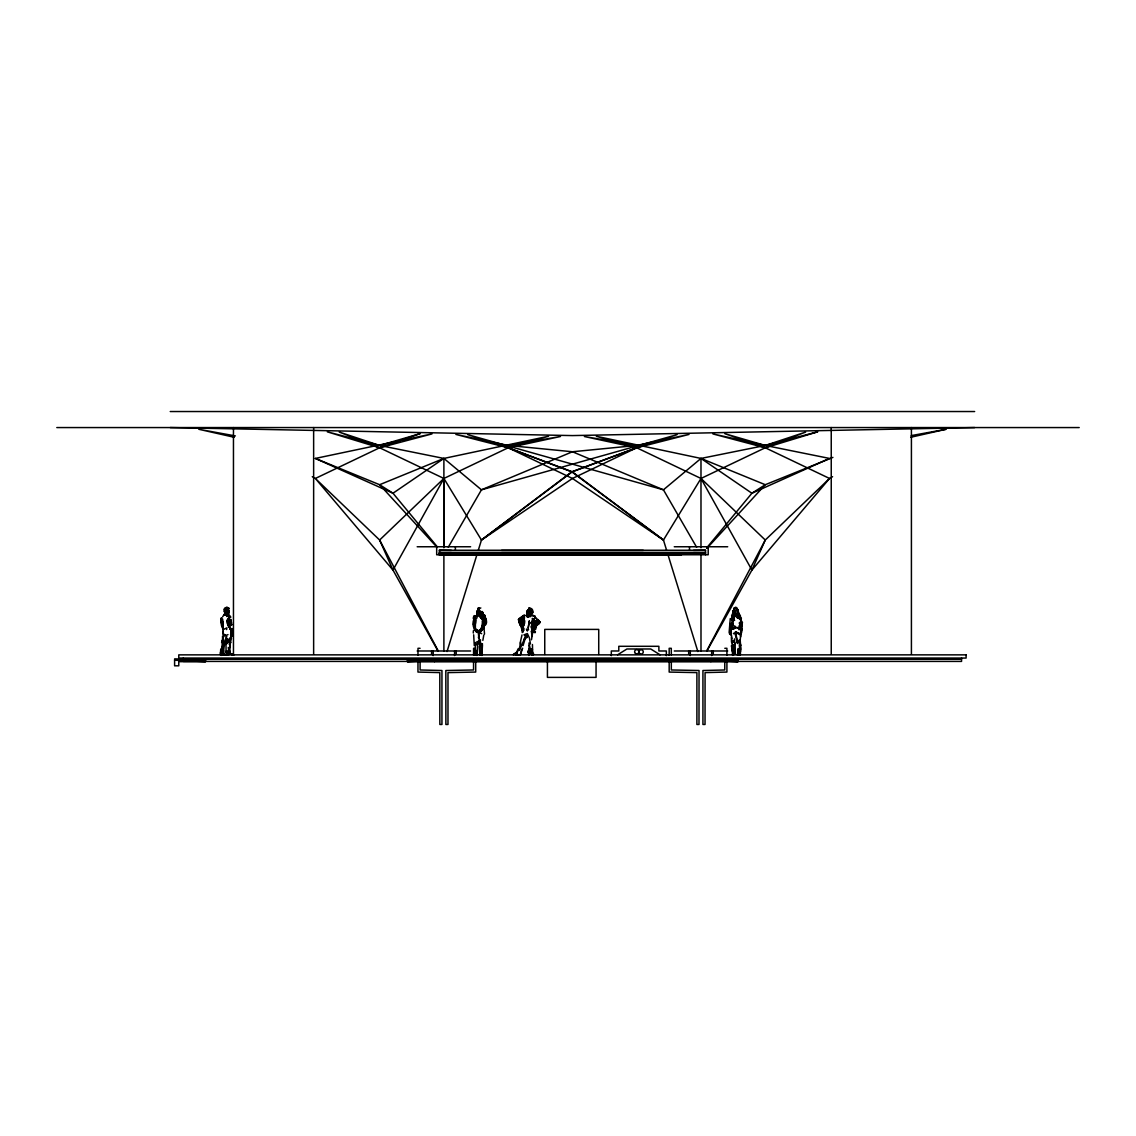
<?xml version="1.0" encoding="UTF-8"?>
<svg xmlns="http://www.w3.org/2000/svg" width="1136" height="1136" viewBox="0 0 1136 1136"><rect width="100%" height="100%" fill="white"/><g stroke="black" fill="none" stroke-linecap="round" stroke-linejoin="round"><path stroke-width="1.5" d="M443.892 651.098L443.892 554.212M443.892 547.169L443.892 478.469L508.175 447.769L548.546 436.252L443.892 458.433L379.623 484.717L315.354 458.433L431.95 433.924L379.623 447.769L315.354 478.469L312.286 476.68M456.232 553.8L471.412 553.97L471.412 554.766L463.403 554.837L463.403 553.871M475.544 644.169L475.217 654.194L474.678 648.727M479.676 652.107L478.852 632.298L477.532 631.886L481.692 633.703M669.175 660.541L669.175 672.072L696.893 672.611L696.893 724.47L698.995 724.47L699.038 670.51L671.319 669.97L671.319 659.973M669.175 655.302L669.175 648.301L671.277 648.301L671.319 654.975M724.768 661.379L724.768 669.984L702.928 670.51L702.928 724.47L705.03 724.47L705.073 672.597L726.912 672.072L726.912 660.541M726.912 655.302L726.912 648.301L724.811 648.301M741.254 632.752L740.942 630.906L740.587 634.442L741.95 628.918L739.706 622.457M229.018 616.266L229.018 617.26L225.411 613.412L230.892 617.075M532.585 650.019L531.378 648.855L532.585 650.019L532.443 644.538M733.927 609.095L733.97 613.44L732.251 616.209L732.763 613.057L732.521 615.627L733.884 616.45L734.353 613.724L732.777 611.083L732.72 612.545M534.914 617.771L535.667 617.814L535.113 617.189L534.914 618.708L534.942 616.166L532.188 615.84M736.881 610.089L736.895 608.101M484.518 634.101L483.695 623.721M521.097 653.086L520.331 654.961L522.645 648.173M224.332 643.53C224.289 638.673 228.421 636.728 225.837 635.535L227.995 634.598M539.174 623.621L535.127 625.893L532.926 618.481L534.431 620.767L534.971 625.112M523.952 615.613L518.414 619.688L521.665 628.634M738.272 615.272L738.045 609.521L738.244 615.826L737.775 610.43M230.864 642.451L229.415 644.126L229.898 645.205L231.46 637.921M475.089 619.248L474.976 621.974M730.249 632.454L730.235 633.263C731.641 634.896 727.906 634.342 730.278 632.61M535.468 623.976L536.632 622.5L534.545 625.269L536.135 626.092L535.212 629.344L534.247 628.08L532.855 628.449L534.062 632.511L531.833 626.461L536.504 622.386L535.013 624.516M730.278 618.552L729.127 632.525L731.115 634.896L731.087 627.739L730.505 629.898L734.609 628.421L732.152 628.89M737.434 655.245L737.931 650.175M227.385 642.72L227.456 638.688M474.791 623.352L475.203 628.62L474.379 629.6L475.373 628.634L475.388 617.544M478.824 611.452L478.54 612.971L478.938 610.444M729.738 631.531L730.136 623.451M531.478 631.076L531.733 634.172M221.705 617.728L221.435 620.98L220.895 618.382L221.378 625.07L223.352 630.097M230.622 635.067L231.701 634.286L231.318 631.218L231.787 633.306L230.622 635.067L230.92 632.241L232 633.022L232.071 635.933M532.244 618.41L532.472 620.043C530.81 622.329 532.287 628.236 534.942 624.104M533.21 625.254L531.833 626.461L532.756 626.831L530.839 622.457L531.762 623.863M485.086 625.368C489.318 622.329 483.127 612.73 483.396 615.172C482.133 621.704 482.999 610.884 479.719 614.008L478.483 611.069L480.187 610.969L481.337 612.176L480.727 613.128L482.047 611.495L483.169 624.928L481.323 628.322L482.417 628.251M523.412 627.583L522.801 627.015L522.972 631.872L523.412 627.583L522.333 626.532C520.373 626.859 524.548 620.483 522.986 618.083L519.706 619.532L522.049 625.34L523.966 619.489M740.786 649.465L740.289 641.201M221.307 651.311L222.983 637.978L222.443 642.11L223.068 640.534M524.321 618.907L524.42 617.388L523.114 619.305L522.461 625.084L523.298 621.917L522.276 623.834L520.345 620.086M525.102 639.199L526.153 636.913L525.23 634.641L525.073 637.282L519.493 650.431M479.719 614.008L477.787 613.085L477.305 610.685L477.191 615.499M531.747 636.472L531.833 633.505M229.358 623.991L229.642 625.482M481.352 644.453L481.394 643.303M482.147 616.706L481.849 612.602C481.082 610.415 481.92 614.519 479.577 613.965L478.654 616.081M482.374 617.373L482.473 612.134L482.757 615.045L485.257 615.882M522.816 623.664L522.915 621.009L524.52 622.954M738.84 626.035L740.402 626.149L739.919 623.621L740.189 625.325L742.12 625.908M536.987 619.603L540.239 622.173L534.247 628.08M225.013 655.117L223.338 653.015L224.431 643.842M480.613 645.631L480.684 643.842M733.061 611.211L734.381 610.643L734.126 613.497L733.061 611.211L734.381 608.839L733.643 610.245M741.226 631.02L741.496 623.948M478.909 613.909L477.603 613.071L477.574 614.022L478.029 611.637M474.635 620.071L474.578 621.506L474.436 619.518L475.004 620.071M532.827 629.103L533.593 629.458L532.344 631.616L532.827 629.103L533.593 629.458M481.423 655.145L480.954 650.829L481.877 654.833M519.337 648.897L520.671 642.195M174.603 660.201L174.66 658.866L205.502 659.533L205.502 661.663L178.778 661.663L178.778 665.81L174.603 665.81L174.603 660.201L205.502 661.663M532.67 612.261L531.392 610.912L530.214 613.27L530.37 616.507L528.212 616.564C525.343 617.104 529.83 617.089 527.658 614.178L527.189 615.116C531.08 617.799 529.504 615.215 532.756 612.787M741.041 621.79L740.431 629.486M233.391 654.35L230.381 653.47L229.799 652.021L230.154 640.022L227.796 642.735L231.843 635.862L231.432 629.216M735.588 616.195L735.844 613.142L736.455 615.144M473.286 633.022L473.4 630.65M740.814 633.434L740.942 629.159L739.806 628.222L734.282 627.498L731.84 628.449M222.613 616.791L225.042 613.255L227.143 613.412L226.731 610.302L228.35 611.921L226.731 610.302M535.439 631.786C534.914 633.817 533.395 628.833 533.167 628.165L532.358 628.208L532.301 631.659L533.508 631.687L532.102 631.431M741.78 623.621L741.41 620.554L739.65 624.36L740.274 626.774L740.431 624.062M485.739 618.694L484.987 624.544M227.995 613.142C228.819 618.595 225.624 612.73 229.557 615.598M731.186 623.778L730.121 629.344L732.166 623.366M229.77 651.027L227.498 653.413L226.149 652.504L226.234 651.098L225.879 653.101M531.762 648.94L533.537 653.995C532.202 655.87 531.818 648.244 532.287 654.918M225.993 644.595L226.092 652.391M223.252 654.606L223.806 652.93M731.868 641.883L732.99 654.932M520.174 625.283L522.631 627.242L522.816 630.949L521.793 629.912M479.988 630.168L481.834 628.109L481.224 629.969L482.658 629.5L479.577 631.928L476.694 632.298C473.158 628.691 471.497 622.642 474.791 617.515M741.41 618.098L740.502 621.136M480.258 642.763L480.485 639.738M736.171 608.868L734.566 615.655M477.191 645.362L478.057 641.414M734.239 650.843L734.864 642.763M220.625 654.109L221.548 649.735L223.38 651.979L222.784 650.332M482.473 643.757L481.366 653.498M733.998 616.933L734.112 615.584M530.37 616.507L531.08 614.562L530.1 614.278L531.137 615.045M475.018 620.739L473.911 626.93M735.901 635.024L735.773 636.458L736.369 633.121L733.416 633.561L737.264 632.738L739.209 633.945L737.165 633.235M740.615 625.666L739.919 623.621M230.849 621.548L230.097 623.479L230.253 621.775M732.01 651.482L731.584 645.631M740.516 635.734L740.175 641.414M741.552 632.937L741.95 628.918L741.084 630.239L741.95 628.918M477.305 610.685L477.489 614.093M530.058 616.337L530.171 615.229L527.999 617.104L527.161 616.635L528.013 614.221L526.082 615.527L527.658 614.576M229.216 626.831L228.293 621.932L229.855 616.536L225.808 614.874M529.021 616.28L530.455 616.28L530.413 615.3L530.654 615.996L528.212 616.564L526.919 615.882L527.189 615.116L528.283 616.692L530.384 615.641L529.39 615.84L530.526 612.446L531.492 613L530.214 613.27M730.888 630.707L730.973 628.833M528.098 652.263L529.049 648.699L528.098 651.681L528.836 655.444M734.523 614.888L734.736 612.503L733.955 615.471M480.159 654.719L480.258 652.334L481.38 654.45M731.357 623.834L731.115 627.583L732.621 625.283L731.896 616.266L731.953 619.077M227.967 610.955L228.251 609.478L228.35 611.921M474.28 645.603L473.669 634.811M230.31 621.704L230.48 620.128L229.756 622.315L230.651 624.786L228.62 625.751L231.318 630.196M477.432 613.213L477.503 615.201M224.956 609.166L226.234 607.476L228.975 608.399L228.719 609.393M221.378 622.997L223.181 623.82L223.068 626.305L223.181 623.82L221.179 622.031L221.534 623.124M734.353 614.988L732.876 612.361L732.251 616.209M738.045 648.542L737.761 654.407M536.831 624.899L537.697 623.593L536.959 621.307L536.334 622.059L533.892 620.639L533.636 619.319M738.315 642.933L735.489 633.533M230.068 629.443L230.267 627.825M230.864 638.475L231.73 634.811M482.459 645.362L481.849 655.458M732.649 616.848L733.387 614.59L733.884 616.45L732.635 615.684L732.933 614.377M481.423 613.44L481.976 612.205L482.601 613.369C481.21 616.521 479.392 617.7 483.723 619.858L484.547 623.849L483.638 625.751M533.338 627.768L535.368 632.525M536.675 624.246L537.371 622.713L533.991 626.419M733.047 654.79L735.219 653.555L734.467 638.886M483.141 619.532L483.723 619.858C483.95 614.775 484.703 616.493 484.76 615.087M478.228 609.35L478.384 608.158M221.151 653.115L220.441 653.214L220.753 649.039M533.409 629.33L533.224 630.721L532.159 629.656M730.547 632.795L730.647 633.803L730.917 629.983L730.704 631.602M226.632 629.571L226.873 627.839L224.133 629.245M221.903 655.188L223.323 643.658L224.701 642.039M480.968 617.345C482.133 614.988 479.761 616.024 480.798 617.757L480.102 617.004L481.025 617.87L481.707 616.436L482.473 616.933M477.66 646.469L477.219 652.604M740.09 629.869L740.303 628.336L738.698 629.656M736.838 613.852L737.477 618.083L738.102 610.742L738.755 613.298M479.108 632.582L477.915 632.34L474.72 627.768L476.694 632.298M225.595 608.072L228.79 608.3L227.626 608.754M478.228 615.598L480.244 614.15L479.861 616.422L480.613 613.483M733.004 615.201L733.43 613.255M739.919 628.989L739.834 626.305M476.524 654.79L476.481 653.285L475.814 653.569M522.56 631.076L522.319 632.582L524.065 628.904L523.355 628.492M732.067 623.976L732.606 620.554M473.385 617.359L474.294 615.641C478.384 618.197 478.682 609.933 477.148 612.915M733.032 653.825L733.316 652.121M228.308 611.963L228.506 610.742L229.103 611.566L228.308 611.963L229.103 611.566L228.833 612.247L228.506 610.742L228.947 611.608M738.783 655.16L739.934 653.782M479.548 632.34L478.256 632.34L479.264 633.121M531.478 639.781L532.642 632.823M741.425 629.117L742.447 622.173M474.933 645.035L475.373 642.436M228.833 613.767L229.074 610.515M482.843 640.406L483.794 635.038M223.181 629.642L223.082 634.413M531.321 627.938C529.759 625.283 534.502 624.559 532.074 626.305M481.536 617.317L481.707 616.436L481.025 617.87M731.527 642.309L731.371 636.941M522.006 634.953L520.217 642.692L520.714 644.865M477.844 644.126L478.426 641.073M518.371 648.514L516.596 652.163L513.302 654.734L517.278 652.547L517.434 653.328M734.14 654.535L735.219 653.555M740.644 636.969L741.155 634.342M479.406 608.726L478.895 612.261M732.322 642.891L732.763 640.676M482.601 612.006L483.056 614.122L481.678 613.341L481.877 614.107M480.23 642.593L479.591 655.046M533.111 654.961L533.366 653.669L532.401 655.216M232.042 634.726L231.133 635.166L231.787 633.306M480.684 616.493L481.763 614.306L482.417 614.817L482.246 613.014M740.047 655.33L740.487 653.356M737.704 616.933L740.061 619.461C738.23 616.607 736.298 618.651 737.704 616.933L737.278 611.495M481.295 617.544L480.698 616.876M220.597 655.117L220.526 652.518L221.378 652.845M230.636 620.483L230.878 619.432L231.474 622.954L228.918 623.124L228.719 624.956L228.918 623.124M531.804 628.109L534.389 627.512L538.066 624.26L535.865 624.985L538.194 624.076L538.549 622.542M523.909 625.581L522.929 624.686L522.915 621.009L523 623.465L523.298 621.917L522.205 623.55L523.199 624.871L524.619 623.039L523.682 623.068L523.199 627.001L520.728 625.354L519.138 622.94L518.754 618.907M222.94 631.488L223.394 633.945M482.53 613.937L481.408 613.61L482.445 613.951L481.408 613.61L481.976 612.205M225.539 612.134L223.962 610.643L225.723 614.988L224.516 614.434L225.61 614.718L225.993 613.156L224.687 610.912L227.967 614.448M479.846 654.052L480.258 652.334M481.394 629.003L483.254 620.98M523.966 640.619L524.605 638.049M474.28 625.538L473.513 624.189L474.763 619.177M527.005 636.898L527.416 635.28L524.775 638.702L527.005 636.898L526.153 636.913M230.537 621.463L228.592 626.902L231.375 625.127M226.646 644.069L226.859 641.002M483.013 622.386L482.843 621.491M520.515 654.109L521.736 649.38M231.716 631.36L230.92 632.241M538.407 619.887L534.829 617.558L534.942 616.166M533.537 631.119L534.332 632.17L532.117 631.502M484.547 620.867L484.987 619.248M484.149 627.313L484.021 623.962L483.695 624.615M224.658 644.453L224.388 645.404L223.891 644.751M477.773 608.882L478.71 607.717L477.773 608.882L480.826 607.959M523.071 645.56L526.181 635.393L527.118 637.552M224.374 614.817L224.587 614.079M523.668 620.029L523.966 617.104M228.62 625.751L226.944 620.739L228.052 618.41M475.97 620.015L475.601 623.238M222.812 638.176L223.792 634.967M230.097 623.479L230.679 621.548L230.75 623.153M227.058 653.044L228.648 650.09L228.279 647.421M531.407 631.786L532.358 628.208L532.983 631.233L534.46 631.673M447.03 651.539L477.276 553.544M478.327 550.165L481.451 540.026L571.791 471.823L636.714 447.769L677.084 434.662L481.451 489.815L448.266 547.225M740.771 651.681L739.465 653.725M736.298 634.442L736.554 633.632L735.432 634.073L736.369 633.121M473.243 618.495L474.578 615.726L477.305 616.11M226.107 644.084L226.405 636.203M478.199 609.933L477.589 612.531M230.537 638.489L227.796 642.735M226.66 655.33L227.058 654.066M482.672 614.434L483.538 614.832L482.559 614.619M474.834 654.932L475.132 653.995M534.602 624.09L533.735 624.587L532.429 622.968L531.762 624.26L532.898 625.766L534.36 624.559L533.011 624.062L531.989 621.378L533.423 620.682M734.623 620.412L733.899 619.092L735.56 613.809L735.148 610.998L735.248 613.752M527.246 611.48L527.842 609.705M730.008 630.991L729.766 633.945M741.013 633.505L741.013 631.701M739.877 625.07L740.274 626.774M732.649 615.925L734.964 613.412M740.402 622.485L739.905 624.317M484.76 615.84L483.453 616.124L485.427 620.029L484.547 623.849L483.453 616.124L484.263 615.045M529.007 609.805L529.305 609.109C528.652 606.78 530.54 609.322 528.439 610.799L531.392 610.912L530.697 612.616L531.492 613M523.128 619.305L520.927 622.216L521.609 619.688L524.42 617.388M482.104 615.428L481.849 612.602L482.133 613.497M737.363 642.933L735.361 634.641M478.54 612.971L478.597 611.878L478.583 612.588M475.643 629.983L478.54 630.963L476.083 629.656M223.536 636.87L221.605 642.578L222.443 641.144M738.471 618.069L739.039 616.99C737.619 621.548 738.286 604.48 738.088 613.994L738.613 614.718L737.974 611.495L738.826 615.343M534.545 621.761L532.898 625.624L532.244 625.24L533.025 625.751L532.244 625.24M231.148 629.259L232.042 631.857L231.247 635.152M522.12 630.92L523.483 630.437M484.192 615.939L484.944 616.252L483.893 615.726M228.464 613.497L226.802 616.536L226.518 615.513M484.405 626.405L480.272 632.056L477.092 632.34M533.764 623.692L532.898 625.624L531.833 625.198M480.997 629.287L482.488 625.112L482.26 620.852M230.906 635.564L232.553 633.675M732.848 616.678L733.174 615.215M480.358 615.513L480.855 614.377L479.861 616.422L480.358 614.931M223.252 636.898L224.9 634.896L225.837 635.535M478.256 632.34L478.81 637.296M734.183 616.223L734.623 615.329M482.417 613.923L481.408 613.61M731.044 625.908L733.189 624.26L732.834 622.017M523.781 624.814L524.804 620.867L523.625 621.605L523.313 626.064L521.325 625.112M740.005 651.198L740.615 650.701L739.252 651.794L738.002 650.999M733.686 608.598L734.112 607.788M480.343 632.042L483.822 627.981L481.863 630.011M520.799 620.923L521.609 620.497M481.366 628.591L480.343 630.239L476.822 631.289M527.984 613.312L527.999 615.783L526.721 612.261L528.893 608.697L531.762 609.194L532.557 611.14M515.02 653.91L515.574 652.859M706.762 650.758L765.266 540.026L829.536 478.469L832.589 476.68M528.922 654.691L530.171 653.328L530.384 649.494L528.936 643.004M528.808 651.411L529.703 649.735M706.933 650.985L751.904 570.073L765.266 540.026L700.983 478.469L636.714 447.769L596.343 436.281L700.983 458.433L765.266 484.717L832.915 457.396M228.009 608.371L226.703 607.433L228.322 607.817M480.627 616.351L481.38 615.187M475.373 654.904L475.97 653.896L477.049 655.287M516.781 652.376L518.868 649.721M228.918 651.794L229.657 651.169M534.389 622.244L535.397 620.668M696.624 547.225L663.438 489.815L572.445 451.759L481.451 489.815L443.892 458.433L379.623 445.454L339.252 432.078L379.623 447.769L443.892 478.469L481.451 540.026L572.246 471.809L636.714 447.769L689.041 434.421L636.714 445.454L572.445 451.759L508.175 445.454L455.848 434.406L508.175 447.769L572.445 478.469L663.452 540.026L700.983 478.469L765.266 447.769L805.637 432.092L765.266 445.454L700.983 458.433L663.438 489.815L467.805 434.648L508.175 447.769L572.246 471.809L663.452 540.026L666.576 550.165M530.526 612.446L531.392 610.912M531.662 654.79L532.77 653.683L531.165 653.342M522.347 630.026L522.943 629.088M480.074 630.168L477.191 632.028L478.54 630.963M535.127 627.597L535.723 626.745M229.813 644.808L230.324 643.516M227.441 623.593L228.379 622.287L227.385 621.733L229.6 623.195M739.138 648.812L738.727 650.772M229.231 626.461L229.941 625.51M230.04 617.345L226.944 620.739L227.896 625.709M224.218 644.396L224.928 643.459M482.587 613.61L482.417 614.817M733.416 614.633L732.876 615.684M536.135 626.092L534.786 627.711L535.212 629.344M231.843 635.862L227.498 640.945M526.806 613.014L527.274 610.572L527.814 611.722L529.461 610.685L528.822 610.131M732.237 618.609L733.047 617.615L733.899 619.092M706.649 547.935L751.904 493.237L765.266 484.717L706.947 548.29M738.613 614.718C737.647 611.85 738.443 616.564 740.289 615.57L741.396 622.528M735.816 608.371L735.858 607.561M531.463 613.227L532.244 612.304M526.919 615.882L528.638 616.166M533.494 624.133L531.989 623.55L532.571 625.34L531.989 623.55L533.735 624.587M532.798 654.506L531.634 653.101M532.344 653.271L532.77 653.683M522.73 624.047L522.106 624.743L522.844 623.692M223.792 609.365L226.234 607.476M220.966 621.491L221.69 620.71M226.93 608.726L224.8 610.316M478.497 637.921L478.469 636.998L479.094 637.665M480.855 616.166L480.343 616.379M478.228 632.496L479.023 632.511M535.539 621.392L536.504 620.441M227.924 608.683L228.79 608.3M483.169 624.928L483.538 623.721M528.126 613.383L530.413 612.503M230.48 623.451L231.673 624.175L230.48 623.451L231.474 622.954M523.142 615.911L524.647 615.243M538.194 624.076L539.969 622.627M519.251 618.424L524.094 615.13M740.615 650.701L739.252 651.794L740.615 649.877L740.203 643.388M532.372 654.151L533.224 654.45M480.059 629.77L480.954 629.074M230.068 652.959L231.176 654.62L233.718 654.705M230.892 633.164L231.361 631.588L228.975 625.794M227.2 641.968L228.237 641.215M538.933 622.5L540.239 622.173M230.651 624.445L231.034 622.386M480.017 629.798L478.355 631.034L476.495 629.827L478.128 630.892L477.361 630.196M477.915 632.34L478.71 631.786M223.593 655.145L224.758 654.549M481.451 540.026L572.445 478.469L636.714 447.769L584.401 436.522L636.714 445.454M220.441 653.214L221.378 651.78M737.42 643.544L737.662 640.676M523.881 634.882L527.374 633.519L529.447 638.034L530.455 643.998M477.66 614.065L478.341 613.369L477.418 611.75M617.572 654.819L626.93 648.983L650.729 648.983L660.087 654.819M734.282 627.498L735.73 626.603L731.911 624.914L732.848 626.078M225.326 608.356L226.192 607.845M477.972 614.406L477.404 614.306M737.704 651.808L739.607 654.45M740.09 624.445L739.195 623.011M478.299 614.548L478.341 613.369M480.386 615.286L481.195 615.371M729.866 634.399L730.76 634.016M222.926 624.289L221.889 624.772L222.755 627.952M531.08 614.562L534.232 615.797M736.824 608.726L737.065 610.586M484.518 615.911L482.899 615.286M731.612 615.712L733.26 615.101M221.634 622.272L221.875 622.429M526.096 615.84L528.638 615.116M531.96 651.936L531.08 651.084M527.033 630.054L528.595 629.685L526.408 629.131L527.36 631.048M910.689 437.275L946.132 429.266L911.242 435.613M740.047 652.32L739.266 644.751M234.087 654.719L229.174 653.64M732.621 625.283L733.189 624.26M477.276 617.785L475.402 618.14L475.743 619.205M522.475 630.835L523.71 630.608M508.175 445.454L560.488 436.494L508.175 447.769L571.791 471.823L663.452 540.026M516.44 654.975L518.825 654.947M535.184 627.37L534.389 627.512L535.638 627.072L535.681 629.344M225.766 614.193L228.336 614.619M732.706 651.368L734.793 651.212M481.621 618.978L482.686 618.836M475.047 629.33L475.799 630.139L474.081 627.356L475.075 621.293M531.989 623.55L533.309 624.346M478.923 610.785L480.5 611.878M534.829 617.558L535.667 617.814M529.532 654.549L530.171 653.328M732.55 627.839L735.816 627.64M423.629 660.598L407.284 661.408L407.284 660.598L738.13 660.598L738.13 661.408L721.772 660.598M429.422 660.584L407.284 661.663L738.13 661.663L715.978 660.584M227.924 615.314L229.955 616.195M529.305 609.109L528.737 608.285L530.626 609.223M974.645 427.562L572.43 435.585L170.23 427.562M693.5 550.392L705.527 550.264L705.527 553.331L439.348 553.331L439.348 550.264L705.527 550.264M688.643 553.8L471.412 553.97L492.683 553.8M501.544 550.392L643.331 550.392M471.412 554.766L439.348 554.837L439.348 553.601L705.527 553.601L705.527 554.766M170.23 411.53L974.645 411.53M56.8 427.562L1079.2 427.562M417.168 546.757L470.616 546.757M674.259 546.757L727.707 546.757M705.527 552.394L439.348 552.394L440.853 552.408M420.064 648.301L418.005 648.301L417.963 655.302M475.388 648.301L473.598 648.301L473.556 654.975M417.168 650.985L470.616 650.985M674.259 650.985L727.707 650.985M183.322 659.263L961.553 659.263L961.553 661.408L183.322 661.408M188.647 660.868L205.502 660.868M534.985 625.893L534.545 625.269L535.766 626.192M652.192 553.8L673.449 553.97L673.449 554.766M527.53 613.696L527.629 614.917M439.348 550.264L451.375 550.392M439.348 553.331L440.853 553.346M440.853 553.615L439.348 553.601L439.348 554.837L681.472 554.837L681.472 553.601M476.169 629.841L476.907 629.884M513.358 654.435L516.099 654.393L516.355 655.202M223.338 653.015L222.599 653.853M737.165 627.583L739.99 627.839L737.903 627.498M226.149 652.504L227.867 652.675M227.953 654.549L229.117 654.677M737.122 642.138L738.315 642.309M233.434 654.577L230.267 653.456L229.287 651.169M224.701 609.904L225.766 610.075M224.516 614.434L226.22 614.051M735.631 607.405L736.625 607.575M235.379 435.926L198.757 429.266L234.201 437.275M473.513 624.189L474.607 624.445M226.987 614.832L228.35 615.3L227.186 614.377M222.031 623.494L223.068 623.849M520.004 620.327L518.414 619.688M529.66 607.987L531.293 608.584M529.745 608.442L531.762 609.194M521.467 626.561L520.728 625.354M532.77 631.218L533.622 631.545M532.969 612.077L532.358 609.45M315.354 458.433L392.985 493.237L437.104 546.572M528.396 616.45L527.345 615.243L528.467 616.564M533.934 630.878L534.502 631.318M737.264 632.738L735.347 631.829L739.55 633.434L739.82 634.939M738.769 614.789L740.289 615.57L738.343 614.15M229.713 647.776L229.898 644.297M534.105 632.184L534.843 632.624M737.548 617.544L738.57 618.183L738.031 617.018M223.238 633.831L224.9 634.896M227.356 614.661L225.581 612.872M227.314 607.405L228.293 608.129M732.834 624.97L731.683 622.926M536.348 622.556L534.431 620.767L534.431 622.485L533.892 620.639M223.778 653.299L222.997 652.604L222.997 653.612M475.444 630.168L477.262 632.127M436.764 546.984L379.623 484.717L392.985 493.237L443.892 458.433L443.892 547.765M528.737 608.285L529.376 609.01M537.924 619.574L539.827 621.846M740.729 627.924L740.942 626.22M523.071 616.848L523.668 617.686M231.332 623.962L231.687 625.212M474.791 628.577L476.069 629.955L474.976 627.285M733.714 651.368L733.146 644.51M731.598 626.035L732.195 627.058M528.254 611.438L528.964 612.673M740.416 627.143L741.169 628.478M700.983 478.469L751.904 570.073L829.536 478.469L765.266 447.769L724.896 433.711L765.266 445.454L829.536 458.433L751.904 493.237L700.983 458.433L700.983 547.765M437.956 650.985L392.985 570.073L379.623 540.026L315.354 478.469L392.985 570.073L443.892 478.469L379.623 540.026L438.127 650.758M223.423 628.819L221.776 623.096M732.621 655.387L732.408 652.405M478.483 611.069L479.605 612.077L479.42 611.012M735.162 607.391L735.588 608.427M229.415 644.126L229.728 644.879M736.852 609.194L737.591 610.998L737.406 609.308M731.442 618.41L731.939 619.631M731.215 618.495L731.698 619.688M225.61 614.718L225.269 613.866L225.468 614.59M534.701 625.538L535.056 626.504M227.129 651.027L227.47 651.979M223.281 650.019L223.735 651.269M534.602 623.721L534.843 624.445M534.275 627.356L534.8 628.918M221.435 620.98L220.895 618.382M740.317 643.729L740.871 645.418M730.746 633.76L731.115 634.896M232.994 633.647L232.099 628.904M221.747 647.151L222.102 648.315M667.613 553.544L697.859 651.539M231.304 632.312L231.886 634.215M228.748 616.181L229.216 617.743M478.071 613.823L477.603 611.977M734.31 652.007L734.736 653.527M231.886 628.435L232.937 632.951M220.853 653.967L221.208 655.444M526.948 615.627L527.161 616.635M532.983 631.233L532.358 628.208L532.358 629.756M738.386 612.446L738.684 613.88M228.293 621.932L228.506 623.025L228.379 622.287M476.637 654.222L476.879 655.458M223.735 653.413L223.962 654.592M731.499 645.688L732.209 650.005M733.047 617.615L733.387 621.293M731.442 635.237L732.067 639.014M739.323 640.065L739.607 641.925M531.904 649.011L532.088 650.232M475.189 622.741L475.388 624.189M528.922 645.234L529.518 653.37M222.131 623.096L222.202 623.849M476.85 641.698L477.092 644.396M225.113 607.945L225.184 608.853M734.14 645.291L734.467 649.778M228.663 624.019L228.719 624.956M229.6 619.319L229.756 622.315M733.728 640.548L733.828 642.38M527.757 610.174L527.814 611.722M476.935 650.332L477.021 653.669M222.67 619.106L222.812 628.393M222.542 636.075L222.557 641.116M223.153 621.42L223.167 627.342M961.553 658.056L961.553 658.994L183.322 658.994L183.322 658.056M911.413 427.562L911.413 654.123M831.24 427.562L831.24 654.123M713.28 650.985L713.28 654.293M711.676 650.985L711.676 655.557M710.866 660.328L710.866 661.663M708.197 546.757L708.197 554.766L436.678 554.766L436.678 546.757M700.983 554.212L700.997 651.098M690.29 650.985L690.29 655.557M689.495 546.757L689.495 549.966M688.686 650.985L688.686 654.293M666.349 655.657L666.349 650.985L658.88 650.985L658.88 646.299L618.793 646.299L618.793 650.985L611.31 650.985L611.31 655.657M598.729 654.464L598.729 629.401L544.755 629.401L544.755 654.464M596.059 660.357L596.059 677.383L547.424 677.383L547.424 660.357M475.7 660.541L475.7 672.072L447.982 672.611L447.982 724.47L445.88 724.47L445.837 670.51L473.556 669.97L473.556 659.973M463.403 553.601L463.403 554.837M456.189 650.985L456.189 654.293M455.38 546.757L455.38 549.966M454.585 650.985L454.585 655.557M434.534 660.328L434.534 661.663M433.199 650.985L433.199 655.557M431.595 650.985L431.595 654.293M420.107 661.379L420.107 669.984L441.947 670.51L441.947 724.47L439.845 724.47L439.802 672.597L417.963 672.072L417.963 660.541M313.635 427.562L313.635 654.123M233.462 427.562L233.462 654.123M733.813 610.557L733.43 613.639L733.813 610.557M529.305 620.994L528.212 627.938L529.305 620.994M733.302 611.793L733.061 612.489L733.302 611.793M419.993 433.682L379.623 447.769L327.31 431.836L379.623 445.454L419.993 433.682M817.579 431.85L765.266 447.769L712.939 433.938L765.266 445.454L817.579 431.85M966.097 654.861L178.778 654.861L178.778 658.056L966.097 658.056L966.097 654.861M475.331 629.415L475.331 629.415M523.866 621.08L522.617 619.092L523.866 621.08M228.819 616.422L228.577 614.86L228.819 616.422M640.079 653.74A2.144 2.144 0 0 0 643.288 651.894A2.144 2.144 0 0 0 640.079 650.033A2.144 2.144 0 0 0 640.079 653.74M635.521 653.512A2.144 2.144 0 0 0 638.886 651.95A2.144 2.144 0 0 0 635.862 649.82A2.144 2.144 0 0 0 635.521 653.512"/></g></svg>
